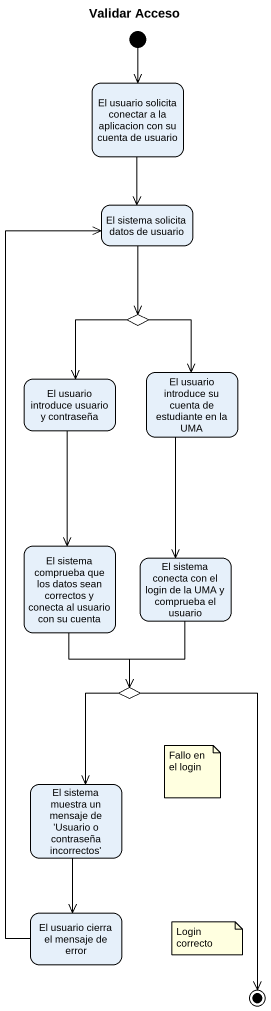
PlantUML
@startuml
title Validar Acceso
hide empty description
state "El usuario solicita conectar a la aplicacion con su cuenta de usuario" as El_usuario_solicita
state "El sistema solicita datos de usuario" as El_sistema_solicita_datos
state choice1 <<choice>>
state "El usuario introduce su cuenta de estudiante en la UMA" as El_usuario_introduce_su
state "El usuario introduce usuario y contraseña" as El_usuario_introduce
state "El sistema comprueba que los datos sean correctos y conecta al usuario con su cuenta" as El_sistema_comprueba_que
state "El sistema conecta con el login de la UMA y comprueba el usuario" as El_sistema_conecta_con_el
state choice2 <<choice>>
state "El sistema muestra un mensaje de 'Usuario o contraseña incorrectos'" as El_sistema_muestra_un
state "El usuario cierra el mensaje de error" as El_usuario_cierra_el
[*] --> El_usuario_solicita
El_usuario_solicita --> El_sistema_solicita_datos
El_sistema_solicita_datos --> choice1
choice1 --> El_usuario_introduce_su
choice1 --> El_usuario_introduce
El_usuario_introduce_su --> El_sistema_conecta_con_el
El_usuario_introduce --> El_sistema_comprueba_que
El_sistema_comprueba_que --> choice2
El_sistema_conecta_con_el --> choice2
choice2 --> El_sistema_muestra_un
El_sistema_muestra_un --> El_usuario_cierra_el
El_usuario_cierra_el -up-> El_sistema_solicita_datos
choice2 --> [*]
note as N1
  Fallo en el login
end note
note as N2
  Login correcto
end note
@enduml
